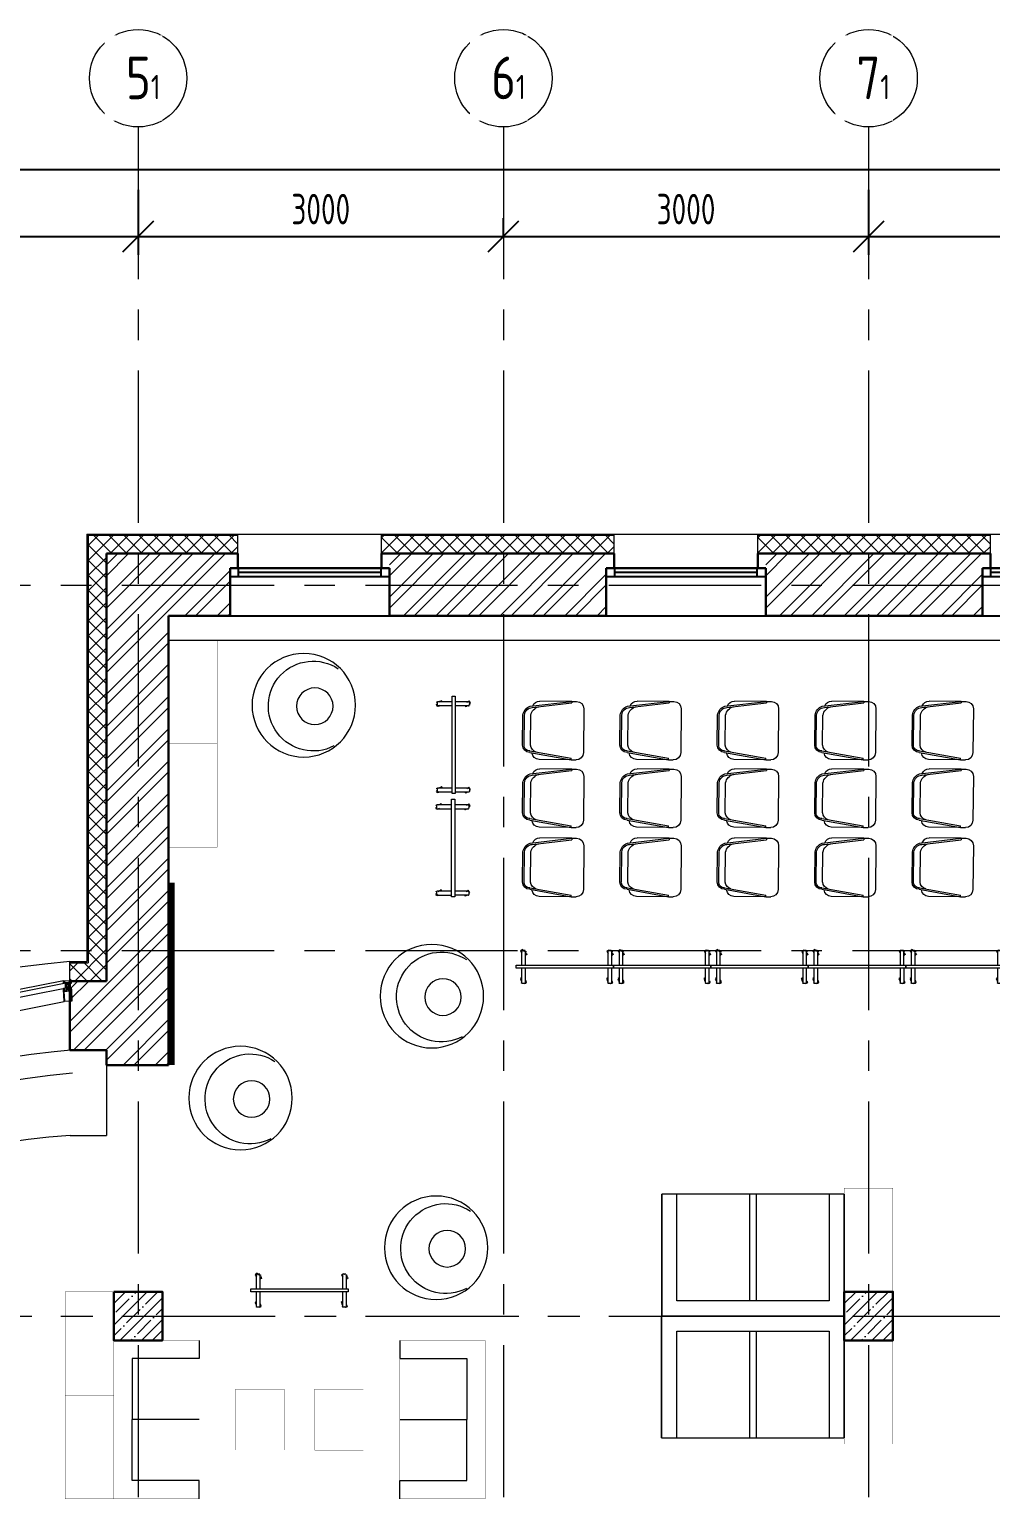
# Model space of a CAD drawing. Header units: millimetres. Extents: x -13407 to 129733, y -106516 to 109495.
# Drawn here: x 4678 to 12571, y 67848 to 79957 of the extents above; entities that cross this region are included whole.
import ezdxf

# ---------------------------------------------------------------- set-up
doc = ezdxf.new("R2010")
doc.units = ezdxf.units.MM
doc.linetypes.add('CENTER', pattern=[2, 1.25, -0.25, 0.25, -0.25])
doc.layers.get('Defpoints').update_dxf_attribs({"color": 6})
for name, color, linetype, lineweight in [('АР_Колонны', 5, 'Continuous', 30), ('АР_Колонны Штрих', 250, 'Continuous', 5), ('АР_Навесной фасад', 5, 'Continuous', 5), ('АР_Оси', 193, 'Continuous', 9), ('АР_Оси размеры', 164, 'Continuous', 9), ('АР_Перегородки витражные', 152, 'Continuous', 13), ('АР_Подоконники', 163, 'Continuous', 9), ('АР_Сущ Несущая стена', 202, 'Continuous', 30), ('АР_Утеплитель', 250, 'Continuous', 9), ('АР_Штриховка кирпич', 250, 'Continuous', 9), ('ТХ_мебель передв', 250, 'Continuous', 13), ('ТХ_мебель_библ', 250, 'Continuous', 13), ('ТХ_ОСНОВНОЙ', 103, 'Continuous', 25)]:
    doc.layers.add(name, color=color, linetype=linetype, lineweight=lineweight)
doc.layers.add('АР_новое окно', color=160, linetype='Continuous')
doc.styles.add('ГОСТ 2.304', font='isocpeur.ttf', dxfattribs={"width": 0.7})
doc.dimstyles.new('СПДС', dxfattribs={"dimscale": 100, "dimtxt": 2.5, "dimasz": 2.5, "dimexe": 1.5, "dimexo": 0, "dimgap": 1, "dimtad": 1, "dimdec": 0, "dimrnd": 1, "dimtxsty": 'ГОСТ 2.304', "dimblk": 'OBLIQUE', "dimcen": 2.5, "dimdle": 1.5, "dimadec": 0, "dimazin": 2, "dimtfac": 0.75, "dimtdec": 0, "dimtmove": 1, "dimatfit": 3, "dimfxl": 1, "dimtolj": 1, "dimarcsym": 1})
pattern_1 = [(335.76716334, (-69115.3163, 318510.941), (0.651582564, 1.447617495), []), (65.76716334, (-69115.3163, 318510.941), (-1.447617495, 0.651582564), [])]

# ---------------------------------------------------------------- blocks, each defined once
blk = doc.blocks.new('*U180')
at = {"layer": 'АР_новое окно', "lineweight": 20}
for p, q in [((0, 1310), (-70, 1310)), ((0, 0), (-70, 0))]:
    blk.add_line(p, q, dxfattribs=at)
at = {"layer": 'АР_новое окно'}
for p, q in [((-70, 1310), (-70, 0)), ((-70, 0), (-70, 1310)), ((0, 1240), (-70, 1240)), ((-35, 1240), (-35, 70)), ((0, 1310), (0, 0)), ((0, 70), (-70, 70))]:
    blk.add_line(p, q, dxfattribs=at)
blk = doc.blocks.new('*U181')
at = {"layer": 'АР_новое окно', "lineweight": 20}
for p, q in [((0, 1310), (-70, 1310)), ((0, 0), (-70, 0))]:
    blk.add_line(p, q, dxfattribs=at)
at = {"layer": 'АР_новое окно'}
for p, q in [((-70, 1310), (-70, 0)), ((-70, 0), (-70, 1310)), ((0, 1240), (-70, 1240)), ((-35, 1240), (-35, 70)), ((0, 1310), (0, 0)), ((0, 70), (-70, 70))]:
    blk.add_line(p, q, dxfattribs=at)
blk = doc.blocks.new('*U182')
at = {"layer": 'АР_новое окно', "lineweight": 20}
for p, q in [((0, 1310), (-70, 1310)), ((0, 0), (-70, 0))]:
    blk.add_line(p, q, dxfattribs=at)
at = {"layer": 'АР_новое окно'}
for p, q in [((-70, 1310), (-70, 0)), ((-70, 0), (-70, 1310)), ((0, 1240), (-70, 1240)), ((-35, 1240), (-35, 70)), ((0, 1310), (0, 0)), ((0, 70), (-70, 70))]:
    blk.add_line(p, q, dxfattribs=at)
blk = doc.blocks.new('_Oblique')
at = {"color": 0, "linetype": 'ByBlock', "lineweight": -2}
blk.add_line((-0.5, -0.5), (0.5, 0.5), dxfattribs=at)
blk = doc.blocks.new('*D283')
at = {"layer": 'Defpoints', "color": 0, "ltscale": 100, "transparency": 16777216}
for p in [(2570, 78846), (5570, 78640), (5570, 78258)]:
    blk.add_point(p, dxfattribs=at)
at = {"layer": 'АР_Оси размеры', "color": 0, "lineweight": -2, "ltscale": 100, "transparency": 16777216}
for p, q in [((2570, 78846), (2570, 78108)), ((5570, 78640), (5570, 78108)), ((2420, 78258), (5720, 78258))]:
    blk.add_line(p, q, dxfattribs=at)
at = {"layer": 'АР_Оси размеры', "color": 0, "lineweight": -2, "ltscale": 100, "transparency": 16777216, "xscale": 250, "yscale": 250, "zscale": 250, "rotation": 180}
blk.add_blockref('_Oblique', (2570, 78258), dxfattribs=at)
at = {"layer": 'АР_Оси размеры', "color": 0, "lineweight": -2, "ltscale": 100, "transparency": 16777216, "xscale": 250, "yscale": 250, "zscale": 250}
blk.add_blockref('_Oblique', (5570, 78258), dxfattribs=at)
at = {"layer": 'АР_Оси размеры', "color": 0, "ltscale": 100, "transparency": 16777216, "insert": (4070, 78483), "char_height": 250, "attachment_point": 5, "style": 'ГОСТ 2.304'}
blk.add_mtext('\\A1;3000', dxfattribs=at)
blk = doc.blocks.new('*D284')
at = {"layer": 'Defpoints', "color": 0, "ltscale": 100, "transparency": 16777216}
for p in [(5570, 78640), (8570, 78258), (8570, 78258)]:
    blk.add_point(p, dxfattribs=at)
at = {"layer": 'АР_Оси размеры', "color": 0, "lineweight": -2, "ltscale": 100, "transparency": 16777216}
for p, q in [((5570, 78640), (5570, 78108)), ((8570, 78258), (8570, 78408)), ((5420, 78258), (8720, 78258))]:
    blk.add_line(p, q, dxfattribs=at)
at = {"layer": 'АР_Оси размеры', "color": 0, "lineweight": -2, "ltscale": 100, "transparency": 16777216, "xscale": 250, "yscale": 250, "zscale": 250, "rotation": 180}
blk.add_blockref('_Oblique', (5570, 78258), dxfattribs=at)
at = {"layer": 'АР_Оси размеры', "color": 0, "lineweight": -2, "ltscale": 100, "transparency": 16777216, "xscale": 250, "yscale": 250, "zscale": 250}
blk.add_blockref('_Oblique', (8570, 78258), dxfattribs=at)
at = {"layer": 'АР_Оси размеры', "color": 0, "ltscale": 100, "transparency": 16777216, "insert": (7070, 78483), "char_height": 250, "attachment_point": 5, "style": 'ГОСТ 2.304'}
blk.add_mtext('\\A1;3000', dxfattribs=at)
blk = doc.blocks.new('*D285')
at = {"layer": 'Defpoints', "color": 0, "ltscale": 100, "transparency": 16777216}
for p in [(11570, 78640), (8570, 78258), (11570, 78258)]:
    blk.add_point(p, dxfattribs=at)
at = {"layer": 'АР_Оси размеры', "color": 0, "lineweight": -2, "ltscale": 100, "transparency": 16777216}
for p, q in [((11570, 78640), (11570, 78108)), ((8570, 78258), (8570, 78408)), ((8420, 78258), (11720, 78258))]:
    blk.add_line(p, q, dxfattribs=at)
at = {"layer": 'АР_Оси размеры', "color": 0, "lineweight": -2, "ltscale": 100, "transparency": 16777216, "xscale": 250, "yscale": 250, "zscale": 250, "rotation": 180}
blk.add_blockref('_Oblique', (8570, 78258), dxfattribs=at)
at = {"layer": 'АР_Оси размеры', "color": 0, "lineweight": -2, "ltscale": 100, "transparency": 16777216, "xscale": 250, "yscale": 250, "zscale": 250}
blk.add_blockref('_Oblique', (11570, 78258), dxfattribs=at)
at = {"layer": 'АР_Оси размеры', "color": 0, "ltscale": 100, "transparency": 16777216, "insert": (10070, 78483), "char_height": 250, "attachment_point": 5, "style": 'ГОСТ 2.304'}
blk.add_mtext('\\A1;3000', dxfattribs=at)
blk = doc.blocks.new('*D286')
at = {"layer": 'Defpoints', "color": 0, "ltscale": 100, "transparency": 16777216}
for p in [(11570, 78640), (14570, 78634), (14570, 78258)]:
    blk.add_point(p, dxfattribs=at)
at = {"layer": 'АР_Оси размеры', "color": 0, "lineweight": -2, "ltscale": 100, "transparency": 16777216}
for p, q in [((11570, 78640), (11570, 78108)), ((14570, 78634), (14570, 78108)), ((11420, 78258), (14720, 78258))]:
    blk.add_line(p, q, dxfattribs=at)
at = {"layer": 'АР_Оси размеры', "color": 0, "lineweight": -2, "ltscale": 100, "transparency": 16777216, "xscale": 250, "yscale": 250, "zscale": 250, "rotation": 180}
blk.add_blockref('_Oblique', (11570, 78258), dxfattribs=at)
at = {"layer": 'АР_Оси размеры', "color": 0, "lineweight": -2, "ltscale": 100, "transparency": 16777216, "xscale": 250, "yscale": 250, "zscale": 250}
blk.add_blockref('_Oblique', (14570, 78258), dxfattribs=at)
at = {"layer": 'АР_Оси размеры', "color": 0, "ltscale": 100, "transparency": 16777216, "insert": (13070, 78483), "char_height": 250, "attachment_point": 5, "style": 'ГОСТ 2.304'}
blk.add_mtext('\\A1;3000', dxfattribs=at)
blk = doc.blocks.new('*D297')
at = {"layer": 'Defpoints', "color": 0, "ltscale": 100, "transparency": 16777216}
for p in [(-6430, 78807), (57080, 78807), (57080, 78807)]:
    blk.add_point(p, dxfattribs=at)
at = {"layer": 'АР_Оси размеры', "color": 0, "lineweight": -2, "ltscale": 100, "transparency": 16777216}
for p, q in [((-6430, 78807), (-6430, 78957)), ((57080, 78807), (57080, 78957)), ((-6580, 78807), (57230, 78807))]:
    blk.add_line(p, q, dxfattribs=at)
at = {"layer": 'АР_Оси размеры', "color": 0, "lineweight": -2, "ltscale": 100, "transparency": 16777216, "xscale": 250, "yscale": 250, "zscale": 250, "rotation": 180}
blk.add_blockref('_Oblique', (-6430, 78807), dxfattribs=at)
at = {"layer": 'АР_Оси размеры', "color": 0, "lineweight": -2, "ltscale": 100, "transparency": 16777216, "xscale": 250, "yscale": 250, "zscale": 250}
blk.add_blockref('_Oblique', (57080, 78807), dxfattribs=at)
at = {"layer": 'АР_Оси размеры', "color": 0, "ltscale": 100, "transparency": 16777216, "insert": (25325, 79032), "char_height": 250, "attachment_point": 5, "style": 'ГОСТ 2.304'}
blk.add_mtext('\\A1;63510', dxfattribs=at)
blk = doc.blocks.new('стойка витр.')
h = blk.add_hatch()
h.set_pattern_fill('ANSI37', scale=0.5, angle=-69.2328)
h.set_pattern_definition(pattern_1)
edge = h.paths.add_edge_path()
edge.add_line((-23, 14), (-23, 15))
edge.add_arc((-23, 15), 0.427, 20.7605, 72.3)
edge.add_arc((-23, 16), 0.427, 110.764, 252.288, ccw=False)
edge.add_line((-23, 16), (-22, 16))
edge.add_arc((-22, 16), 0.183, 20.749, 110.7854, ccw=False)
edge.add_line((-22, 16), (-22, 16))
edge.add_arc((-22, 16), 0.183, 200.7666, 335.778)
edge.add_line((-22, 16), (-21, 18))
edge.add_arc((-22, 18), 0.637, 344.3928, 381.7249)
edge.add_line((-21, 18), (-23, 22))
edge.add_arc((-23, 22), 0.637, 19.8094, 57.1415)
edge.add_line((-23, 22), (-24, 23))
edge.add_arc((-24, 23), 0.183, 65.7564, 200.7677)
edge.add_line((-25, 23), (-24, 23))
edge.add_arc((-25, 23), 0.183, -69.251, 20.7854, ccw=False)
edge.add_line((-25, 23), (-26, 22))
edge.add_arc((-26, 23), 0.427, 149.2464, 290.7703, ccw=False)
edge.add_arc((-27, 23), 0.427, 329.2344, 380.7738)
edge.add_line((-26, 23), (-27, 24))
edge.add_arc((-27, 24), 0.183, 20.749, 110.7854)
edge.add_line((-27, 24), (-33, 22))
edge.add_arc((-33, 21), 0.306, 107.612, 200.6883)
edge.add_line((-34, 21), (-33, 21))
edge.add_arc((-33, 21), 0.304, 200.7453, 225.8124)
edge.add_line((-33, 21), (-32, 19))
edge.add_arc((-32, 19), 0.305, -108.8628, 45.7814, ccw=False)
edge.add_arc((-29, 28), 9.95, 231.9543, 250.0412, ccw=False)
edge.add_arc((-35, 20), 0.4, 42.3093, 119.225)
edge.add_arc((-35, 20), 0.602, 134.395, 228.6478)
edge.add_arc((-29, 28), 11, 232.0873, 240.8889)
edge.add_arc((-37, 13), 6.09, 40.7589, 60.6144, ccw=False)
edge.add_arc((-33, 17), 0.305, -34.8959, 41.6027, ccw=False)
edge.add_line((-32, 16), (-33, 16))
edge.add_arc((-33, 16), 0.305, 145.1101, 256.4243)
edge.add_line((-33, 15), (-32, 15))
edge.add_arc((-32, 15), 0.305, -34.8899, 76.4243, ccw=False)
edge.add_line((-32, 15), (-32, 14))
edge.add_arc((-32, 14), 0.305, 145.1101, 256.4243)
edge.add_line((-32, 13), (-31, 13))
edge.add_arc((-31, 13), 0.305, -24.2247, 76.4204, ccw=False)
edge.add_line((-31, 13), (-32, 11))
edge.add_arc((-31, 11), 0.305, 155.7711, 290.7403)
edge.add_line((-31, 11), (-23, 14))
edge.add_arc((-23, 14), 0.183, 290.749, 380.749)
edge = h.paths.add_edge_path(flags=16)
edge.add_line((-23, 21), (-22, 19))
edge.add_arc((-23, 18), 0.541, -69.2328, 20.7672, ccw=False)
edge.add_line((-23, 18), (-23, 18))
edge.add_arc((-24, 18), 0.541, 200.7672, 290.7672, ccw=False)
edge.add_line((-24, 18), (-25, 20))
edge.add_arc((-25, 20), 0.541, 110.7672, 200.7672, ccw=False)
edge.add_line((-25, 21), (-24, 21))
edge.add_arc((-24, 21), 0.541, 20.7672, 110.7672, ccw=False)
edge = h.paths.add_edge_path(flags=16)
edge.add_line((-27, 20), (-26, 17))
edge.add_arc((-26, 17), 0.541, -69.2328, 20.7672, ccw=False)
edge.add_line((-26, 16), (-28, 15))
edge.add_arc((-28, 16), 0.541, 200.7672, 290.7672, ccw=False)
edge.add_line((-29, 15), (-30, 19))
edge.add_arc((-30, 19), 0.541, 110.7672, 200.7672, ccw=False)
edge.add_line((-30, 20), (-28, 21))
edge.add_arc((-27, 20), 0.541, 20.7672, 110.7672, ccw=False)
h = blk.add_hatch()
h.set_pattern_fill('ANSI37', scale=0.5, angle=-69.2328)
h.set_pattern_definition([(335.76716334, (-69115.9168, 318510.7132), (0.651582564, 1.447617495), []), (65.76716334, (-69115.9168, 318510.7132), (-1.447617495, 0.651582564), [])])
edge = h.paths.add_edge_path()
edge.add_arc((-61, -46), 0.549, 155.7657, 200.7672)
edge.add_line((-62, -46), (-61, -44))
edge.add_arc((-61, -44), 0.183, 20.7672, 155.7657)
edge.add_line((-61, -44), (-61, -45))
edge.add_arc((-61, -45), 0.183, 200.7672, 290.7672)
edge.add_line((-61, -45), (-59, -44))
edge.add_arc((-60, -44), 0.427, -69.2328, 72.2936)
edge.add_arc((-59, -43), 0.427, 200.7672, 252.2936)
edge.add_line((-60, -43), (-63, -35))
edge.add_arc((-63, -34), 0.305, 110.7672, 200.7672)
edge.add_line((-63, -34), (-61, -33))
edge.add_arc((-60, -34), 0.304, 76.4029, 110.7672)
edge.add_line((-60, -33), (-60, -34))
edge.add_arc((-108, -56), 53, 16.7114, 24.8229)
edge.add_line((-57, -41), (-58, -41))
edge.add_arc((-58, -41), 0.305, 145.1109, 256.4234)
edge.add_line((-58, -42), (-57, -42))
edge.add_arc((-57, -42), 0.305, -34.8891, 76.4234)
edge.add_line((-57, -42), (-57, -43))
edge.add_arc((-57, -43), 0.305, 145.1109, 256.4234)
edge.add_line((-57, -44), (-56, -44))
edge.add_arc((-56, -44), 0.305, -34.8891, 76.4234)
edge.add_line((-56, -44), (-56, -45))
edge.add_arc((-56, -45), 0.305, 145.1109, 256.4234)
edge.add_line((-56, -46), (-55, -46))
edge.add_arc((-56, -46), 0.305, -34.8891, 76.4234)
edge.add_line((-55, -46), (-56, -47))
edge.add_arc((-56, -47), 0.305, 145.1109, 256.4234)
edge.add_line((-56, -47), (-55, -48))
edge.add_arc((-55, -48), 0.305, -34.8891, 76.4234)
edge.add_line((-55, -48), (-55, -49))
edge.add_arc((-55, -49), 0.305, 145.1109, 256.4234)
edge.add_line((-55, -49), (-54, -50))
edge.add_arc((-54, -50), 0.305, -34.8891, 76.4234)
edge.add_line((-54, -50), (-54, -51))
edge.add_arc((-54, -51), 0.305, 145.1109, 256.4234)
edge.add_line((-54, -51), (-53, -51))
edge.add_arc((-53, -52), 0.305, -43.6751, 76.4279)
edge.add_line((-53, -52), (-54, -53))
edge.add_arc((-54, -53), 0.305, 136.3286, 262.7471)
edge.add_arc((-55, -61), 7.99, 59.586, 82.7471)
edge.add_arc((-51, -54), 0.305, 253.291, 419.586)
edge.add_arc((-53, -61), 6.03, 73.291, 110.7672)
edge.add_line((-55, -55), (-55, -55))
edge.add_arc((-55, -55), 0.427, 200.7672, 290.7672)
edge.add_line((-55, -55), (-57, -51))
edge.add_arc((-56, -51), 0.427, 149.2366, 200.7672)
edge.add_arc((-57, -51), 0.427, -30.7634, 40.0143)
edge.add_arc((-57, -51), 0.427, 40.0005, 110.7672)
edge.add_line((-57, -50), (-58, -51))
edge.add_arc((-58, -51), 0.183, 110.7672, 200.7672)
edge.add_line((-58, -51), (-58, -51))
edge.add_arc((-59, -51), 0.183, 245.7686, 380.7672)
edge.add_line((-59, -51), (-60, -51))
edge.add_arc((-60, -50), 0.549, 200.7672, 245.7686)
edge.add_line((-60, -50), (-62, -46))
edge = h.paths.add_edge_path(flags=16)
edge.add_arc((-59, -49), 0.541, 200.7672, 290.7672)
edge.add_line((-61, -47), (-60, -49))
edge.add_arc((-60, -47), 0.541, 110.7672, 200.7672)
edge.add_line((-59, -46), (-60, -46))
edge.add_arc((-59, -46), 0.541, 20.7672, 110.7672)
edge.add_line((-58, -48), (-59, -46))
edge.add_arc((-58, -49), 0.541, -69.2328, 20.7672)
edge.add_line((-59, -50), (-58, -49))
h = blk.add_hatch()
h.set_pattern_fill('ANSI37', scale=0.5, angle=-69.2328)
h.set_pattern_definition(pattern_1)
edge = h.paths.add_edge_path()
edge.add_line((-8, -26), (-7, -27))
edge.add_arc((-8, -27), 0.427, -30.7656, 20.7738, ccw=False)
edge.add_arc((-7, -27), 0.427, 149.2464, 290.7703)
edge.add_line((-7, -28), (-6, -27))
edge.add_arc((-6, -27), 0.183, 290.749, 380.7854)
edge.add_line((-6, -27), (-6, -27))
edge.add_arc((-6, -27), 0.183, 65.7564, 200.7677, ccw=False)
edge.add_line((-5, -27), (-4, -27))
edge.add_arc((-4, -28), 0.637, 19.8094, 57.1415, ccw=False)
edge.add_line((-4, -28), (-2, -31))
edge.add_arc((-3, -32), 0.637, -15.6072, 21.7249, ccw=False)
edge.add_line((-2, -32), (-3, -33))
edge.add_arc((-3, -33), 0.183, 200.7666, 335.778, ccw=False)
edge.add_line((-3, -33), (-3, -33))
edge.add_arc((-3, -33), 0.183, 20.749, 110.7854)
edge.add_line((-3, -33), (-4, -34))
edge.add_arc((-4, -34), 0.427, 110.764, 252.288)
edge.add_arc((-5, -35), 0.427, 20.7605, 72.3, ccw=False)
edge.add_line((-4, -35), (-4, -36))
edge.add_arc((-4, -36), 0.183, -69.251, 20.7854, ccw=False)
edge.add_line((-4, -36), (-11, -38))
edge.add_arc((-11, -38), 0.306, 200.846, 293.9223, ccw=False)
edge.add_line((-11, -38), (-11, -38))
edge.add_arc((-11, -37), 0.304, 175.722, 200.789, ccw=False)
edge.add_line((-11, -37), (-11, -35))
edge.add_arc((-12, -35), 0.305, 355.7529, 510.3972)
edge.add_arc((-3, -40), 9.95, 151.4932, 169.58)
edge.add_arc((-13, -38), 0.4, 282.3093, 359.225, ccw=False)
edge.add_arc((-13, -38), 0.602, 172.8865, 267.1393, ccw=False)
edge.add_arc((-3, -40), 11, 160.6454, 169.447, ccw=False)
edge.add_arc((-19, -34), 6.09, 340.92, 360.7754)
edge.add_arc((-13, -34), 0.305, 359.9316, 436.4302)
edge.add_line((-13, -34), (-14, -34))
edge.add_arc((-14, -33), 0.305, 145.1101, 256.4243, ccw=False)
edge.add_line((-14, -33), (-14, -32))
edge.add_arc((-14, -32), 0.305, 325.1101, 436.4243)
edge.add_line((-14, -32), (-15, -32))
edge.add_arc((-15, -31), 0.305, 145.1101, 256.4243, ccw=False)
edge.add_line((-15, -31), (-14, -30))
edge.add_arc((-15, -30), 0.305, 325.1139, 425.759)
edge.add_line((-15, -30), (-16, -29))
edge.add_arc((-16, -29), 0.305, 110.794, 245.7633, ccw=False)
edge.add_line((-16, -29), (-8, -26))
edge.add_arc((-8, -26), 0.183, 20.7854, 110.7854, ccw=False)
edge = h.paths.add_edge_path(flags=16)
edge.add_line((-3, -31), (-4, -29))
edge.add_arc((-5, -29), 0.541, 20.7672, 110.7672)
edge.add_line((-5, -28), (-6, -29))
edge.add_arc((-6, -29), 0.541, 110.7672, 200.7672)
edge.add_line((-6, -29), (-5, -32))
edge.add_arc((-5, -32), 0.541, 200.7672, 290.7672)
edge.add_line((-5, -32), (-4, -32))
edge.add_arc((-4, -31), 0.541, 290.7672, 380.7672)
edge = h.paths.add_edge_path(flags=16)
edge.add_line((-7, -33), (-8, -29))
edge.add_arc((-9, -30), 0.541, 20.7672, 110.7672)
edge.add_line((-9, -29), (-11, -30))
edge.add_arc((-11, -31), 0.541, 110.7672, 200.7672)
edge.add_line((-11, -31), (-10, -34))
edge.add_arc((-10, -34), 0.541, 200.7672, 290.7672)
edge.add_line((-9, -35), (-7, -34))
edge.add_arc((-7, -33), 0.541, 290.7672, 380.7672)
at = {"lineweight": 0, "ltscale": 100, "transparency": 33554687}
for points in [[(-69, -58), (-90, -2), (-90, -1), (-89, -1), (-89, -1), (-88, -3), (-87, -3), (-87, -3), (-86, -3), (-87, -1), (-87, 0), (-82, 2), (-81, 1), (-80, 1), (-77, 4), (-78, 5), (-90, 0), (-91, -2), (-70, -59), (-68, -60), (-55, -55), (-55, -54), (-59, -54), (-59, -54), (-60, -56), (-65, -58), (-66, -57), (-67, -55), (-67, -55), (-68, -55), (-68, -56), (-67, -58), (-67, -58), (-68, -59)], [(66, 59), (-27, 24), (-26, 22), (-25, 22), (-25, 22), (-25, 23), (-21, 25), (-19, 21), (-19, 21), (-19, 21), (-18, 17), (-22, 16), (-23, 17), (-23, 16), (-23, 16), (-23, 14), (-17, 16), (-16, 17), (-15, 20), (-15, 20), (-17, 24), (-17, 25), (-17, 25), (-14, 27), (-12, 26), (-4, 5), (-5, 4), (-33, -7), (-33, -7), (-32, -8), (-31, -9), (-30, -9), (-30, -9), (-29, -9), (-29, -8), (-28, -9), (-27, -8), (-27, -8), (-26, -8), (-25, -7), (-25, -7), (-25, -7), (-24, -7), (-24, -6), (-23, -7), (-22, -6), (-22, -6), (-21, -6), (-20, -6), (-20, -5), (-20, -5), (-19, -5), (-18, -4), (-18, -5), (-17, -4), (-15, -5), (-15, -6), (-16, -8), (-16, -9), (-16, -8), (-17, -9), (-18, -9), (-18, -9), (-19, -9), (-19, -10), (-20, -10), (-21, -10), (-21, -11), (-21, -10), (-23, -11), (-23, -11), (-23, -11), (-24, -11), (-24, -12), (-25, -12), (-26, -12), (-26, -13), (-26, -12), (-28, -13), (-28, -13), (-28, -13), (-29, -13), (-29, -14), (-30, -15), (-29, -16), (-29, -16), (-1, -6), (0, -6), (8, -28), (8, -29), (4, -31), (3, -30), (3, -29), (2, -25), (2, -25), (-1, -23), (-2, -23), (-8, -25), (-7, -27), (-6, -28), (-6, -27), (-6, -26), (-2, -25), (0, -28), (0, -28), (0, -29), (1, -32), (-4, -34), (-4, -33), (-4, -33), (-5, -34), (-4, -36), (89, -1), (89, 1), (67, 59)], [(64, 56), (85, 0), (11, -28), (-11, 28)]]:
    blk.add_lwpolyline(points, close=True, dxfattribs=at)
for points in [[(-74, -6), (-74, -6), (-75, -6), (-74, -7), (-77, -8, -0.414362), (-77, -8), (-79, -2, -0.414326), (-79, 0), (-77, 0), (-77, -1), (-76, 0), (-76, 0), (-77, 3, 0.551224), (-78, 4), (-80, 1, -0.267349), (-81, 1), (-82, 1, 0.249629), (-83, 1), (-86, -2, 0.827043), (-86, -3), (-82, -2, -0.414326), (-81, -2), (-78, -9, 0.414326), (-77, -10), (-76, -9, -0.082799), (-72, -16), (-68, -26), (-68, -26), (-68, -26), (-65, -35, -0.082799), (-63, -43), (-64, -44, 0.414326), (-65, -45), (-62, -52, -0.414326), (-62, -53), (-66, -55, 0.827043), (-66, -56), (-61, -56, 0.249629), (-61, -55), (-60, -54, -0.267349), (-59, -54), (-56, -54, 0.551224), (-56, -54), (-57, -51), (-57, -50), (-58, -50), (-58, -51), (-59, -52, -0.414326), (-60, -51), (-63, -45, -0.414362), (-63, -45), (-60, -44), (-60, -45), (-60, -45), (-59, -44)], [(-32, -8), (-33, -7, 0.523933), (-33, -7), (-64, -19, 0.414326), (-65, -20), (-64, -21, 0.410627), (-63, -21), (-63, -21, 0.492552), (-63, -21), (-63, -20, -0.441111), (-63, -20), (-61, -19, -0.208057), (-60, -19, -0.000016), (-57, -21, -0.439819), (-56, -22, -0.000016), (-58, -25, -0.208057), (-58, -26), (-60, -27, -0.441111), (-60, -26), (-61, -26, 0.492552), (-61, -26), (-61, -26, 0.410627), (-62, -27), (-61, -28, 0.414326), (-61, -28), (-30, -17, 0.523933), (-29, -16), (-30, -15)]]:
    blk.add_lwpolyline(points, format="xyb", close=True, dxfattribs=at)
at = {"color": 7, "lineweight": 0, "ltscale": 100, "transparency": 33554687}
for points in [[(-74, 3, 0.57795), (-74, 4), (-75, 4, -0.615334), (-75, 4, 0.101403), (-74, 7, 0.887085), (-74, 7, -0.164997), (-77, 5), (-77, 5, 0.414304), (-78, 4), (-76, 1, 0.228696), (-76, 1, -0.319049), (-76, 0, -0.319002), (-76, 0), (-77, -1, -0.4144), (-77, -1), (-78, 0, 0.668339), (-78, 0), (-79, -2, 0.198883), (-79, -2), (-77, -6, 0.198883), (-77, -7), (-75, -7, 0.668339), (-75, -7), (-75, -7, -0.4144), (-75, -7), (-74, -6, -0.710202), (-73, -7, 0.228696), (-73, -7), (-70, -16, 0.414362), (-70, -16), (-67, -15, 0.151171), (-67, -15), (-67, -15, 0.035408), (-70, -8), (-71, -7, -0.527868), (-71, -7), (-70, -6, 0.527868), (-71, -6), (-72, -5, -0.527868), (-72, -5), (-71, -4, 0.527868), (-71, -4), (-72, -4, -0.527868), (-72, -3), (-72, -2, 0.527868), (-72, -2), (-73, -2, -0.527868), (-73, -1), (-73, 0, 0.527868), (-73, 0), (-74, 0, -0.527868), (-74, 1), (-73, 1, 0.527868), (-74, 2), (-74, 2, -0.527868), (-75, 3)], [(-23, 14), (-23, 15, 0.228752), (-23, 15, -0.710164), (-23, 16), (-22, 16, -0.4144), (-22, 16), (-22, 16, 0.66825), (-22, 16), (-21, 18, 0.164348), (-21, 18), (-23, 22, 0.164348), (-23, 22), (-24, 23, 0.66825), (-25, 23), (-24, 23, -0.4144), (-25, 23), (-26, 22, -0.710164), (-26, 23, 0.228752), (-26, 23), (-27, 24, 0.4144), (-27, 24), (-33, 22, 0.430028), (-34, 21), (-33, 21, 0.109814), (-33, 21), (-32, 19, -0.800036), (-32, 18, -0.079083), (-35, 20, 0.348803), (-35, 20, 0.436125), (-35, 19, 0.038423), (-34, 18, -0.086853), (-32, 17, -0.346763), (-32, 16), (-33, 16, 0.527877), (-33, 15), (-32, 15, -0.527877), (-32, 15), (-32, 14, 0.527877), (-32, 13), (-31, 13, -0.469739), (-31, 13), (-32, 11, 0.667984), (-31, 11), (-23, 14, 0.414214)], [(-53, -51, -0.57795), (-53, -52), (-54, -53, 0.615334), (-54, -53, -0.101403), (-51, -54, -0.887085), (-51, -55, 0.164997), (-55, -55), (-55, -55, -0.414304), (-55, -55), (-57, -51, -0.228696), (-57, -51, 0.319049), (-57, -50, 0.319002), (-57, -50), (-58, -51, 0.4144), (-58, -51), (-58, -51, -0.668339), (-59, -51), (-60, -51, -0.198883), (-60, -50), (-62, -46, -0.198883), (-62, -46), (-61, -44, -0.668339), (-61, -44), (-61, -45, 0.4144), (-61, -45), (-59, -44, 0.710202), (-59, -43, -0.228696), (-60, -43), (-63, -35, -0.414362), (-63, -34), (-61, -33, -0.151171), (-60, -33), (-60, -34, -0.035408), (-57, -41), (-58, -41, 0.527868), (-58, -42), (-57, -42, -0.527868), (-57, -42), (-57, -43, 0.527868), (-57, -44), (-56, -44, -0.527868), (-56, -44), (-56, -45, 0.527868), (-56, -46), (-55, -46, -0.527868), (-55, -46), (-56, -47, 0.527868), (-56, -47), (-55, -48, -0.527868), (-55, -48), (-55, -49, 0.527868), (-55, -49), (-54, -50, -0.527868), (-54, -50), (-54, -51, 0.527868), (-54, -51)], [(-8, -26), (-7, -27, -0.228752), (-7, -27, 0.710164), (-7, -28), (-6, -27, 0.4144), (-6, -27), (-6, -27, -0.66825), (-5, -27), (-4, -27, -0.164348), (-4, -28), (-2, -31, -0.164348), (-2, -32), (-3, -33, -0.66825), (-3, -33), (-3, -33, 0.4144), (-3, -33), (-4, -34, 0.710164), (-4, -34, -0.228752), (-4, -35), (-4, -36, -0.4144), (-4, -36), (-11, -38, -0.430028), (-11, -38), (-11, -38, -0.109814), (-11, -37), (-11, -35, 0.800036), (-12, -35, 0.079083), (-13, -38, -0.348803), (-13, -38, -0.436125), (-14, -38, -0.038423), (-13, -36, 0.086853), (-13, -34, 0.346763), (-13, -34), (-14, -34, -0.527877), (-14, -33), (-14, -32, 0.527877), (-14, -32), (-15, -32, -0.527877), (-15, -31), (-14, -30, 0.469739), (-15, -30), (-16, -29, -0.667984), (-16, -29), (-8, -26, -0.414214)]]:
    blk.add_lwpolyline(points, format="xyb", close=True, dxfattribs=at)
for points in [[(-72, 0), (-73, 0)], [(-27, 24), (-27, 24)], [(-23, 14), (-23, 14)]]:
    blk.add_lwpolyline(points, dxfattribs=at)
blk.add_lwpolyline([(-73, 0), (-55, -48), (-54, -48), (-72, 0)], close=True)
at = {"lineweight": 0, "ltscale": 100, "transparency": 33554687}
for points in [[(-70, -6), (-69, -6), (-31, 9), (-31, 9), (-31, 11)], [(-56, -42), (-56, -41), (-17, -27), (-17, -27), (-16, -29)]]:
    blk.add_lwpolyline(points, dxfattribs=at)
at = {"color": 7}
for points in [[(-27, 20), (-26, 17, -0.414214), (-26, 16), (-28, 15, -0.414214), (-29, 15), (-30, 19, -0.414214), (-30, 20), (-28, 21, -0.414214)], [(-23, 21), (-22, 19, -0.414214), (-23, 18), (-23, 18, -0.414214), (-24, 18), (-25, 20, -0.414214), (-25, 21), (-24, 21, -0.414214)], [(-75, -2), (-74, -4, -0.414214), (-75, -5), (-76, -5, -0.414214), (-77, -5), (-78, -3, -0.414214), (-77, -2), (-76, -2, -0.414214)], [(-58, -48), (-59, -46, 0.414214), (-59, -46), (-60, -46, 0.414214), (-61, -47), (-60, -49, 0.414214), (-59, -50), (-58, -49, 0.414214)], [(-7, -33), (-8, -29, 0.414214), (-9, -29), (-11, -30, 0.414214), (-11, -31), (-10, -34, 0.414214), (-9, -35), (-7, -34, 0.414214)], [(-3, -31), (-4, -29, 0.414214), (-5, -28), (-6, -29, 0.414214), (-6, -29), (-5, -32, 0.414214), (-5, -32), (-4, -32, 0.414214)]]:
    blk.add_lwpolyline(points, format="xyb", close=True, dxfattribs=at)
at = {"color": 7, "lineweight": 0, "ltscale": 100, "transparency": 33554687}
blk.add_arc((-33, 21), 0.305, 110.7562, 200.7779, dxfattribs=at)
blk = doc.blocks.new('A$Ca602dfc3')
at = {"layer": 'АР_Навесной фасад', "ltscale": 100}
for p, q in [((1718, -116), (552, -1668)), ((1735, -125), (566, -1683)), ((1769, -150), (599, -1708)), ((1842, -232), (701, -1749)), ((-260, -3502), (523, -1722)), ((-243, -3512), (542, -1727)), ((-204, -3527), (580, -1743)), ((-96, -3545), (671, -1804)), ((-635, -5471), (-276, -3562)), ((-256, -3561), (-616, -5477)), ((-215, -3568), (-575, -5482)), ((-112, -3605), (-465, -5476))]:
    blk.add_line(p, q, dxfattribs=at)
at = {"layer": 'АР_Перегородки витражные', "xscale": -1}
for p, rotation in [((1802, -152), 158.0578973746889), ((1201, -945), 163.6115593509506), ((613, -1737), 172.094651146425), ((211, -2642), 176.7667326082509)]:
    blk.add_blockref('стойка витр.', p, dxfattribs=dict(at, rotation=rotation))
at = {"layer": 'АР_Перегородки витражные'}
for p, rotation in [((-185, -3554), 324.6577666672254), ((-371, -4528), 327.9724738192307), ((-550, -5505), 337.496536021997)]:
    blk.add_blockref('стойка витр.', p, dxfattribs=dict(at, rotation=rotation))
blk = doc.blocks.new('frecn gthtujhjlrf 800')
at = {"lineweight": 0}
blk.add_lwpolyline([(-5204, 59071, 0.044658), (-5198, 59062), (-5202, 59066), (-5190, 59082), (-5186, 59078)], format="xyb", dxfattribs=at)
for points in [[(-5198, 59050), (-5198, 59074)], [(-5194, 59078), (-5078, 59078)], [(-5078, 59046), (-5194, 59046)], [(-5154, 59046), (-5162, 59034), (-5174, 59046)], [(-5046, 59077), (-4939, 59077)], [(-4939, 59046), (-5046, 59046)], [(-4970, 59077), (-4966, 59085), (-4954, 59077)], [(-4931, 59057), (-4927, 59054), (-4939, 59038), (-4947, 59046)], [(-4931, 59073), (-4931, 59050)], [(-5182, 58369), (-5190, 58377), (-5194, 58369), (-5078, 58369)], [(-5046, 58369), (-4939, 58369)], [(-4971, 58369), (-4963, 58377), (-4955, 58369)], [(-5198, 58341), (-5198, 58365), (-5202, 58361), (-5198, 58357)], [(-5078, 58337), (-5194, 58337)], [(-5154, 58337), (-5162, 58329), (-5174, 58337)], [(-4939, 58337), (-5046, 58337)], [(-4931, 58353), (-4923, 58345), (-4935, 58329), (-4943, 58337)], [(-4931, 58365), (-4931, 58341)]]:
    blk.add_lwpolyline(points, dxfattribs=at)
blk.add_lwpolyline([(-5075, 58292), (-5050, 58292), (-5050, 59092), (-5075, 59092)], close=True)
for centre, radius, start, end in [((-5196, 59076), 5.98, 89.9616, 179.9619), ((-5196, 59052), 5.98, 179.9616, 269.9619), ((-5208, 59028), 57.8, 62.2925, 76.6024), ((-5152, 59095), 57.8, 234.1136, 256.6023), ((-4980, 59032), 57.8, 56.7445, 76.6024), ((-4925, 59099), 57.8, 239.233, 256.6024), ((-4941, 59075), 5.98, 359.9616, 89.9619), ((-4941, 59052), 5.98, 269.9616, 359.9619), ((-4980, 59032), 57.8, 25.439, 38.1777), ((-5196, 58367), 5.98, 89.9616, 179.9619), ((-5204, 58319), 57.8, 59.4253, 76.6023), ((-4981, 58323), 57.8, 55.981, 76.6024), ((-4941, 58367), 5.98, 359.9616, 89.9619), ((-5152, 58387), 57.8, 205.4389, 212.844), ((-5196, 58343), 5.98, 179.9616, 269.9619), ((-5152, 58387), 57.8, 236.5689, 256.6024), ((-4925, 58391), 57.8, 240.0735, 256.6024), ((-4941, 58343), 5.98, 269.9616, 359.9619), ((-4981, 58323), 57.8, 25.4388, 39.8259)]:
    blk.add_arc(centre, radius, start, end, dxfattribs=at)
blk = doc.blocks.new('стул буфетный')
for p, q in [((29963, -82078), (29917, -82078)), ((29957, -82078), (29957, -82090)), ((30299, -82121), (29957, -82078)), ((29957, -82078), (30220, -82078)), ((30281, -82132), (29957, -82090)), ((29857, -82138), (29857, -82498)), ((30292, -82441), (30292, -82194)), ((30345, -82441), (30345, -82194)), ((30357, -82441), (30357, -82194)), ((29957, -82558), (29917, -82558)), ((30297, -82489), (29957, -82545)), ((30297, -82501), (29957, -82558)), ((29957, -82558), (29957, -82545)), ((29957, -82558), (30220, -82558))]:
    blk.add_line(p, q)
for centre, radius, start, end in [((29917, -82138), 60, 90, 180), ((30220, -82138), 60, 18.5204, 90), ((30206, -82209), 86.4, 9.5409, 75.1933), ((30276, -82201), 69, 5.3357, 86.1429), ((30266, -82207), 91.9, 8.0378, 68.6747), ((30227, -82435), 64.7, 285.5646, 354.3099), ((30299, -82442), 46.4, 267.3874, 1.195), ((30297, -82441), 60, 270, 0), ((29917, -82498), 60, 180, 270), ((30220, -82498), 60, 270, 354.0131)]:
    blk.add_arc(centre, radius, start, end)
blk = doc.blocks.new('У274')
at = {"layer": 'ТХ_мебель_библ', "lineweight": 0, "ltscale": 100, "transparency": 33554687}
for p, q in [((264576, -185591, 0), (264576, -186591, 0)), ((264576, -186591, 0), (264576, -185591, 0)), ((264576, -186591, 0), (264576, -185591, 0)), ((264576, -185591, 0), (266076, -185591, 0)), ((266076, -185591, 0), (266076, -186591, 0)), ((266076, -186591, 0), (266076, -185591, 0)), ((264701, -186591, 0), (264701, -185716, 0)), ((264701, -185716, 0), (265951, -185716, 0)), ((265301, -186591, 0), (265301, -185716, 0)), ((265351, -185716, 0), (265351, -186591, 0)), ((265951, -185716, 0), (265951, -186591, 0)), ((264576, -186591, 0), (264701, -186591, 0)), ((264701, -186591, 0), (265951, -186591, 0)), ((265951, -186591, 0), (266076, -186591, 0))]:
    blk.add_line(p, q, dxfattribs=at)
blk = doc.blocks.new('У207')
at = {"ltscale": 0.1, "const_width": 2}
blk.add_lwpolyline([(265193, -187460), (265893, -187460), (265893, -188760), (265193, -188760)], close=True, dxfattribs=at)
at = {"ltscale": 0.1}
for points in [[(265193, -187460), (265193, -187610), (265743, -187610), (265743, -188110)], [(265193, -188760), (265193, -188610), (265743, -188610), (265743, -188110)], [(265193, -188110), (265743, -188110)]]:
    blk.add_lwpolyline(points, dxfattribs=at)
blk = doc.blocks.new('У208-2')
at = {"layer": 'ТХ_мебель_библ', "const_width": 2}
blk.add_lwpolyline([(64442, 124001), (64842, 124001), (64842, 123501), (64442, 123501)], close=True, dxfattribs=at)
blk = doc.blocks.new('У112')
at = {"layer": 'ТХ_мебель_библ', "lineweight": 0, "ltscale": 100, "transparency": 33554687, "const_width": 2}
blk.add_lwpolyline([(262558, -187929), (262558, -188329), (261708, -188329), (261708, -187929)], close=True, dxfattribs=at)
blk = doc.blocks.new('пуф мешок д850')
for centre, radius in [((-5917, 23036), 425), ((-6008, 23029), 150)]:
    blk.add_circle(centre, radius)
blk.add_arc((-5995, 23030), 369, 241.9558, 123.2196)

msp = doc.modelspace()

# ---------------------------------------------------------------- hatches: boundary and pattern name
at = {"layer": 'АР_Колонны Штрих', "ltscale": 100}
h = msp.add_hatch(dxfattribs=at)
h.set_pattern_fill('ANSI35', color=256, scale=500)
h.set_pattern_definition([(45, (-951682.16, 109466.47), (-88.388348, 88.388348), []), (45, (-951593.77, 109466.47), (-88.388348, 88.388348), [156.25, -31.25, 0, -31.25])])
h.paths.add_polyline_path([(5769.9, 69595), (5369.9, 69595), (5369.9, 69195), (5769.9, 69195)])
h = msp.add_hatch(dxfattribs=at)
h.set_pattern_fill('ANSI35', color=256, scale=500)
h.set_pattern_definition([(45, (-945682.16, 109466.47), (-88.388348, 88.388348), []), (45, (-945593.77, 109466.47), (-88.388348, 88.388348), [156.25, -31.25, 0, -31.25])])
h.paths.add_polyline_path([(11769.9, 69595), (11369.9, 69595), (11369.9, 69195), (11769.9, 69195)])
at = {"layer": 'АР_Утеплитель', "ltscale": 100}
h = msp.add_hatch(dxfattribs=at)
h.set_pattern_fill('ANSI37', color=256, scale=700)
h.set_pattern_definition([(45, (-971980.03, 111547.145), (-61.871843, 61.871843), []), (135, (-971980.03, 111547.145), (-61.871843, -61.871843), [])])
h.paths.add_polyline_path([(6389.9, 75655), (5309.9, 75655), (5309.9, 72145.2), (5009.9, 72145.2), (5009.9, 72295.2), (5159.9, 72295.2), (5159.9, 75805), (6389.9, 75805)])
h = msp.add_hatch(dxfattribs=at)
h.set_pattern_fill('ANSI37', color=256, scale=700)
h.set_pattern_definition([(45, (-968890.03, 111547.145), (-61.871843, 61.871843), []), (135, (-968890.03, 111547.145), (-61.871843, -61.871843), [])])
h.paths.add_polyline_path([(9479.9, 75655), (7569.9, 75655), (7569.9, 75805), (9479.9, 75805)])
h = msp.add_hatch(dxfattribs=at)
h.set_pattern_fill('ANSI37', color=256, scale=700)
h.set_pattern_definition([(45, (-965800.03, 111547.145), (-61.871843, 61.871843), []), (135, (-965800.03, 111547.145), (-61.871843, -61.871843), [])])
h.paths.add_polyline_path([(12569.9, 75655), (10659.9, 75655), (10659.9, 75805), (12569.9, 75805)])
at = {"layer": 'АР_Штриховка кирпич', "ltscale": 100}
h = msp.add_hatch(dxfattribs=at)
h.set_pattern_fill('ANSI32', color=256, scale=500)
h.set_pattern_definition([(45, (-992969.71, 112221.18), (-132.58252, 132.58252), []), (45, (-992881.32, 112221.18), (-132.58252, 132.58252), [])])
h.paths.add_polyline_path([(6324.9, 75655), (5309.9, 75655), (5309.9, 72145.2), (5009.9, 72145.2), (5009.9, 71578.3), (5309.9, 71578.3), (5309.9, 71455), (5819.9, 71455), (5819.9, 75145), (6324.9, 75145)])
h = msp.add_hatch(dxfattribs=at)
h.set_pattern_fill('ANSI32', color=256, scale=500)
h.set_pattern_definition([(45, (-990644.71, 112221.18), (-132.58252, 132.58252), []), (45, (-990556.32, 112221.18), (-132.58252, 132.58252), [])])
h.paths.add_polyline_path([(9414.9, 75655), (7634.9, 75655), (7634.9, 75145), (9414.9, 75145)])
h = msp.add_hatch(dxfattribs=at)
h.set_pattern_fill('ANSI32', color=256, scale=500)
h.set_pattern_definition([(45, (-987554.71, 112221.18), (-132.58252, 132.58252), []), (45, (-987466.32, 112221.18), (-132.58252, 132.58252), [])])
h.paths.add_polyline_path([(12504.9, 75655), (10724.9, 75655), (10724.9, 75145), (12504.9, 75145)])

# ---------------------------------------------------------------- linework, layer by layer
at = {"layer": 'АР_Колонны', "ltscale": 100}
for points in [[(5369.9, 69595), (5769.9, 69595), (5769.9, 69195), (5369.9, 69195)], [(11369.9, 69595), (11769.9, 69595), (11769.9, 69195), (11369.9, 69195)]]:
    msp.add_lwpolyline(points, close=True, dxfattribs=at)
at = {"layer": 'АР_Навесной фасад', "ltscale": 100}
for p, q in [((5149.9, 75815), (5149.9, 72305.2)), ((5149.9, 75815), (14989.9, 75815)), ((5159.9, 75805), (5159.9, 72295.2)), ((5159.9, 75805), (6389.9, 75805)), ((7569.9, 75805), (9479.9, 75805)), ((10659.9, 75805), (12569.9, 75805))]:
    msp.add_line(p, q, dxfattribs=at)
for points in [[(6389.9, 75655), (6389.9, 75815)], [(7569.9, 75655), (7569.9, 75815)], [(9479.9, 75655), (9479.9, 75815)], [(10659.9, 75655), (10659.9, 75815)], [(12569.9, 75655), (12569.9, 75815)], [(5009.9, 72305.2), (5149.9, 72305.2)], [(5009.9, 72145.2), (5009.9, 72305.2)], [(5009.9, 72305.2), (5149.9, 72305.2)], [(5009.9, 72145.2), (5009.9, 72305.2)], [(5009.9, 72295.2), (5159.9, 72295.2)], [(5009.9, 72295.2), (5159.9, 72295.2)]]:
    msp.add_lwpolyline(points, dxfattribs=at)
at = {"layer": 'АР_новое окно'}
for p, q in [((6324.9, 75145), (7634.9, 75145)), ((9414.9, 75145), (10724.9, 75145)), ((12504.9, 75145), (13814.9, 75145))]:
    msp.add_line(p, q, dxfattribs=at)
at = {"layer": 'АР_Оси', "linetype": 'CENTER', "ltscale": 1000}
for p, q in [((5569.9, 79157.5), (5569.9, 23425.1)), ((8569.9, 79157.5), (8569.9, 23425.1)), ((11569.9, 79157.5), (11569.9, 23425.1)), ((-12563.8, 75395), (70614.6, 75395)), ((-12563.8, 72395), (70614.6, 72395)), ((-12563.8, 69395), (70614.6, 69395)), ((-12553.5, 69395.3), (70624.9, 69395.3))]:
    msp.add_line(p, q, dxfattribs=at)
at = {"layer": 'АР_Оси', "ltscale": 0.5}
for centre in [(5569.9, 79557.5), (8569.9, 79557.5), (11569.9, 79557.5)]:
    msp.add_circle(centre, 400, dxfattribs=at)
at = {"layer": 'АР_Подоконники', "ltscale": 100}
for p, q in [((5819.9, 74945), (14319.9, 74945)), ((5309.9, 71455), (5309.9, 71393.2))]:
    msp.add_line(p, q, dxfattribs=at)
msp.add_arc((5787.8, 63187.7), 8235.7, 95.26614, 175.12348, dxfattribs=at)
at = {"layer": 'АР_Сущ Несущая стена', "ltscale": 100}
for p, q in [((5309.9, 75655), (5309.9, 72145.2)), ((5309.9, 75655), (6389.9, 75655)), ((6389.9, 75536.1), (6389.9, 75655)), ((7569.9, 75655), (9479.9, 75655)), ((7569.9, 75536.1), (7569.9, 75655)), ((9479.9, 75536.1), (9479.9, 75655)), ((10659.9, 75655), (12569.9, 75655)), ((10659.9, 75536.1), (10659.9, 75655)), ((12569.9, 75536.1), (12569.9, 75655)), ((6324.9, 75536.1), (6324.9, 75145)), ((6324.9, 75536.1), (6389.9, 75536.1)), ((7569.9, 75536.1), (7634.9, 75536.1)), ((7634.9, 75536.1), (7634.9, 75145)), ((9414.9, 75536.1), (9414.9, 75145)), ((9414.9, 75536.1), (9479.9, 75536.1)), ((10659.9, 75536.1), (10724.9, 75536.1)), ((10724.9, 75536.1), (10724.9, 75145)), ((12504.9, 75536.1), (12504.9, 75145)), ((12504.9, 75536.1), (12569.9, 75536.1)), ((5819.9, 75145), (5819.9, 71455)), ((5819.9, 75145), (6324.9, 75145)), ((7634.9, 75145), (9414.9, 75145)), ((10724.9, 75145), (12504.9, 75145)), ((5009.9, 72145.2), (5009.9, 71578.3)), ((5009.9, 72145.2), (5009.9, 71578.3)), ((5309.9, 71578.3), (5309.9, 71455)), ((5309.9, 71578.3), (5309.9, 71455)), ((5309.9, 71455), (5819.9, 71455)), ((5309.9, 71455), (5819.9, 71455))]:
    msp.add_line(p, q, dxfattribs=at)
at = {"layer": 'АР_Сущ Несущая стена', "lineweight": 15, "ltscale": 100}
for p, q in [((6324.9, 75536.1), (7634.9, 75536.1)), ((9414.9, 75536.1), (10724.9, 75536.1)), ((12504.9, 75536.1), (13814.9, 75536.1))]:
    msp.add_line(p, q, dxfattribs=at)
at = {"layer": 'АР_Сущ Несущая стена', "ltscale": 100}
for points in [[(5009.9, 72145.2), (5309.9, 72145.2)], [(5009.9, 72145.2), (5309.9, 72145.2)], [(5009.9, 71578.3), (5309.9, 71578.3)], [(5009.9, 71578.3), (5309.9, 71578.3)]]:
    msp.add_lwpolyline(points, dxfattribs=at)
at = {"layer": 'АР_Сущ Несущая стена', "lineweight": 18, "ltscale": 100}
for centre, radius, start, end in [((5787, 63189.4), 9148.9, 94.87234, 175.19782), ((5787.8, 63187.7), 8425.7, 94.87652, 174.79678)]:
    msp.add_arc(centre, radius, start, end, dxfattribs=at)
at = {"layer": 'ТХ_мебель передв', "ltscale": 100}
for p in [(5309.9, 71578.3), (5010.4, 70877.2)]:
    msp.add_line(p, (5309.9, 70877.2), dxfattribs=at)
msp.add_arc((5572.5, 63392.6), 7506.3, 94.29434, 175.70352, dxfattribs=at)
at = {"layer": 'ТХ_мебель_библ', "ltscale": 0.1, "const_width": 50}
msp.add_lwpolyline([(5844.9, 71455), (5844.9, 72952.5)], dxfattribs=at)
at = {"layer": 'ТХ_мебель_библ', "const_width": 2}
msp.add_lwpolyline([(7019.9, 68795), (7419.9, 68795), (7419.9, 68295), (7019.9, 68295)], close=True, dxfattribs=at)

# ---------------------------------------------------------------- block references
at = {"ltscale": 100, "xscale": -1, "rotation": 90.47171515599885}
msp.add_blockref('A$Ca602dfc3', (-509.4, 71466.2), dxfattribs=at)
at = {"layer": 'АР_новое окно', "xscale": -1, "rotation": 90}
for name, p in [('*U182', (7634.9, 75466.1)), ('*U181', (10724.9, 75466.1)), ('*U180', (13814.9, 75466.1))]:
    msp.add_blockref(name, p, dxfattribs=at)
at = {"layer": 'ТХ_мебель передв', "xscale": -1, "rotation": 359.4309038424467}
for p in [(784.7, 51433.7), (1837.2, 49045.2), (265.2, 48208.7), (1872.2, 46979.7)]:
    msp.add_blockref('пуф мешок д850', p, dxfattribs=at)
at = {"layer": 'ТХ_мебель_библ', "xscale": -1}
for name, p, rotation in [('frecn gthtujhjlrf 800', (13224.1, 132775.9), 180), ('стул буфетный', (39975.9, 156190.3), 359.3793691889006), ('стул буфетный', (40775.2, 156190.3), 359.3793691889006), ('стул буфетный', (41575.1, 156190.3), 359.3793691889006), ('стул буфетный', (42375, 156190.3), 359.3793691889006), ('стул буфетный', (43175.1, 156190.3), 359.3793691889006), ('стул буфетный', (39975.9, 155634.8), 359.3793691889006), ('стул буфетный', (40775.2, 155634.8), 359.3793691889006), ('стул буфетный', (41575.1, 155634.8), 359.3793691889006), ('стул буфетный', (42375, 155634.8), 359.3793691889006), ('стул буфетный', (43175.1, 155634.8), 359.3793691889006), ('frecn gthtujhjlrf 800', (13219.9, 131929.7), 180), ('стул буфетный', (39975.9, 155066.5), 359.3793691889006), ('стул буфетный', (40775.2, 155066.5), 359.3793691889006), ('стул буфетный', (41575.1, 155066.5), 359.3793691889006), ('стул буфетный', (42375, 155066.5), 359.3793691889006), ('стул буфетный', (43175.1, 155066.5), 359.3793691889006), ('frecn gthtujhjlrf 800', (-49617.4, 77327.1), 270), ('frecn gthtujhjlrf 800', (-48817.4, 77327.1), 270), ('frecn gthtujhjlrf 800', (-48017.4, 77327.1), 270), ('frecn gthtujhjlrf 800', (-47217.4, 77327.1), 270), ('frecn gthtujhjlrf 800', (-46417.4, 77327.1), 270), ('frecn gthtujhjlrf 800', (-51796.7, 74669.6), 270)]:
    msp.add_blockref(name, p, dxfattribs=dict(at, rotation=rotation))
msp.add_blockref('У207', (271263, 256655.4), dxfattribs=at)
at = {"layer": 'ТХ_мебель_библ'}
for name, p in [('У207', (-257473.1, 256655.4)), ('У208-2', (-58072.5, -55205.7)), ('У208-2', (-57422.5, -55205.7))]:
    msp.add_blockref(name, p, dxfattribs=at)
at = {"layer": 'ТХ_ОСНОВНОЙ'}
for name, p, rotation in [('У112', (194148.6, 336652.9), 270), ('У112', (194148.6, 335802.9), 270), ('У274', (275946, -116196.3), 180), ('У112', (199698.6, 332152.9), 270), ('У112', (193298.6, 331302.9), 270), ('У112', (199698.6, 330902.9), 270), ('У112', (193298.6, 330452.9), 270)]:
    msp.add_blockref(name, p, dxfattribs=dict(at, rotation=rotation))
msp.add_blockref('У274', (-254706.1, 254986.2, 0), dxfattribs=at)

# ---------------------------------------------------------------- dimensions: what is measured, and where the dimension line sits
at = {"layer": 'АР_Оси размеры', "ltscale": 100}
for base, p1, p2, picture, middle in [((5569.9, 78257.8), (2569.9, 78845.6), (5569.9, 78639.9), '*D283', (4069.9, 78482.8)), ((8569.9, 78257.8), (5569.9, 78639.9), (8569.9, 78257.8), '*D284', (7069.9, 78482.8)), ((11569.9, 78257.8), (8569.9, 78257.8), (11569.9, 78639.9), '*D285', (10069.9, 78482.8)), ((14569.9, 78257.8), (11569.9, 78639.9), (14569.9, 78634.1), '*D286', (13069.9, 78482.8))]:
    dim = msp.add_linear_dim(base=base, p1=p1, p2=p2, dimstyle='СПДС', dxfattribs=at)
    dim.commit()
    dim.dimension.update_dxf_attribs({"geometry": picture, "text_midpoint": middle})

# ---------------------------------------------------------------- next in the draw order: texts
at = {"layer": 'АР_Оси', "char_height": 350, "width": 123.867, "attachment_point": 1, "line_spacing_factor": 1.149209, "style": 'ГОСТ 2.304', "bg_fill": 2}
for s, insert in [('{\\W0.8;5\\H0.57143x;1}', (5470.1, 79735.2)), ('{\\W0.8;6\\H0.57143x;1}', (8470.1, 79735.2)), ('{\\W0.8;7\\H0.57143x;1}', (11470.1, 79735.2))]:
    msp.add_mtext(s, dxfattribs=dict(at, insert=insert))

# ---------------------------------------------------------------- next in the draw order: dimensions: what is measured, and where the dimension line sits
at = {"layer": 'АР_Оси размеры', "ltscale": 100}
dim = msp.add_linear_dim(base=(57079.9, 78807.5), p1=(-6430.1, 78807.5), p2=(57079.9, 78807.5), dimstyle='СПДС', dxfattribs=at)
dim.commit()
dim.dimension.update_dxf_attribs({"geometry": '*D297', "text_midpoint": (25324.9, 79032.5)})

doc.saveas('drawing.dxf')
